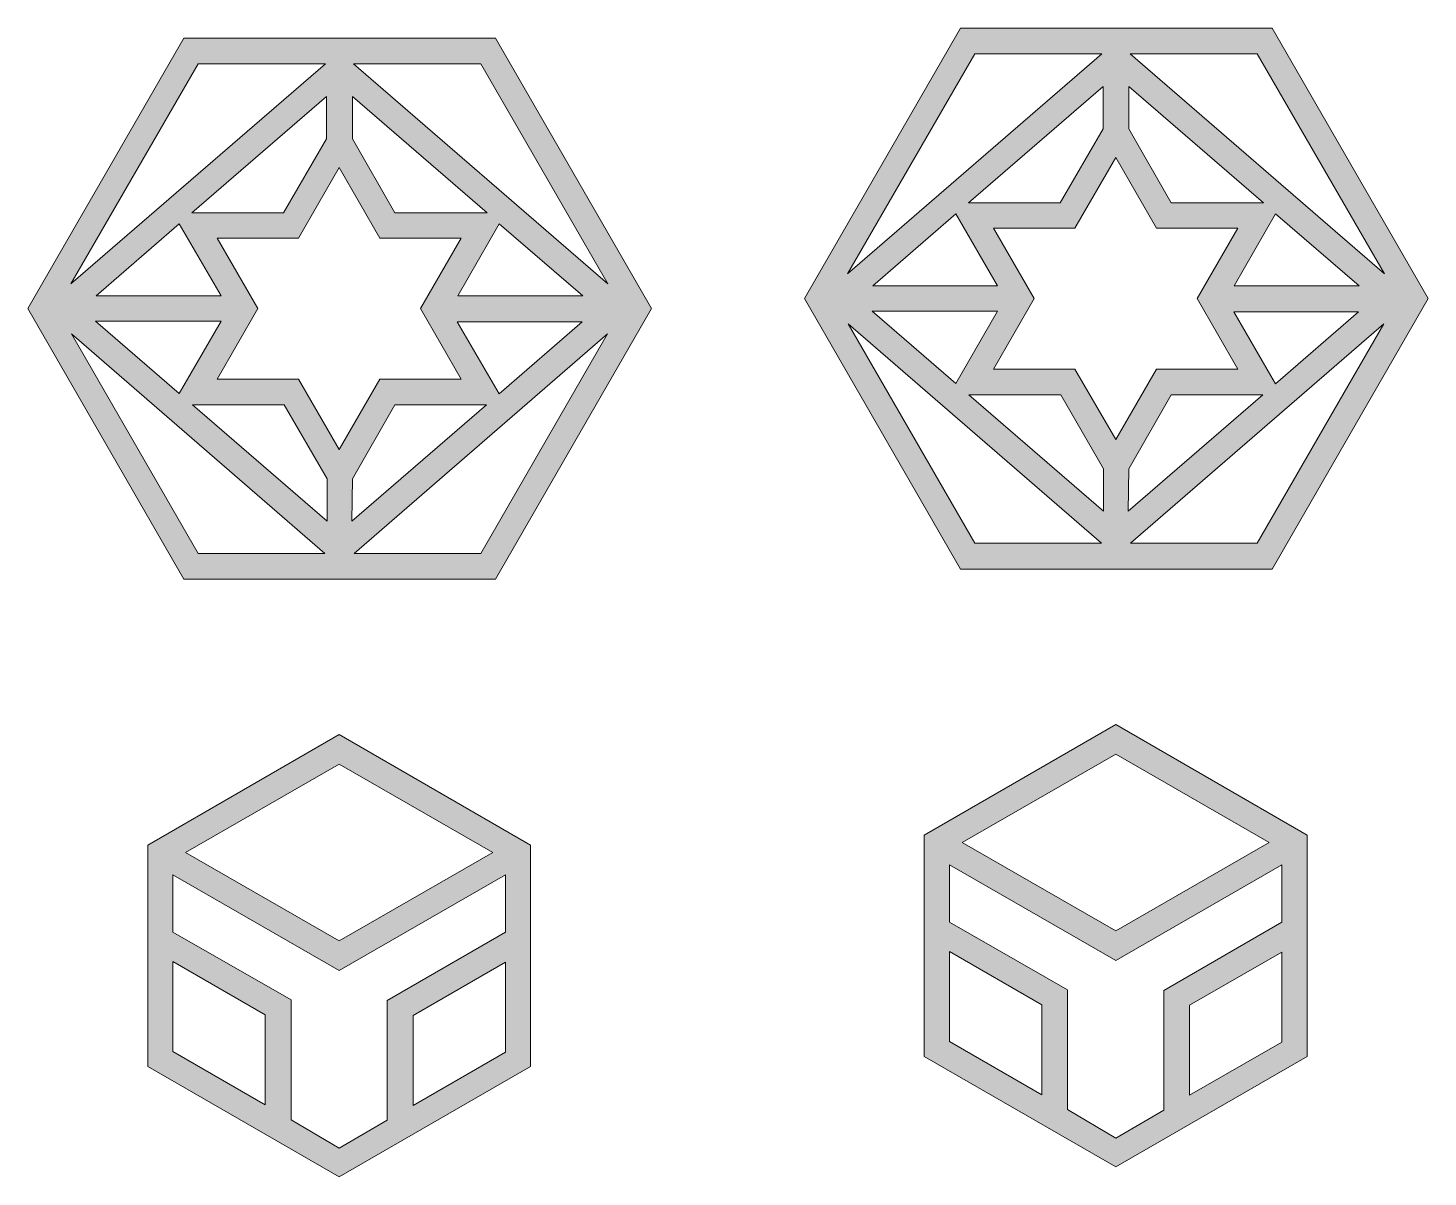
# Model space of a CAD drawing. Header units: millimetres. Extents: x -141 to 330, y -120 to 328.
# Drawn here: x -140.6 to -54.4, y 216.3 to 287 of the extents above; entities that cross this region are included whole.
import ezdxf

# ---------------------------------------------------------------- set-up
doc = ezdxf.new("R2010")
doc.units = ezdxf.units.MM
doc.header["$MEASUREMENT"] = 0
doc.layers.add('Layer 1', color=7, linetype='Continuous', lineweight=0)

msp = doc.modelspace()

# ---------------------------------------------------------------- hatches: boundary and pattern name
at = {"layer": 'Layer 1', "true_color": 0x231f20, "transparency": 33554687}
h = msp.add_hatch(color=250, dxfattribs=at)
h.dxf.hatch_style = 2
edge = h.paths.add_edge_path()
edge.add_spline(control_points=[(-64.911, 255.288), (-64.911, 255.288), (-72.707, 255.288), (-72.707, 255.288), (-72.707, 255.288), (-57.115, 268.799), (-57.115, 268.799), (-57.115, 268.799), (-64.911, 255.288), (-64.911, 255.288)], knot_values=[0, 0, 0, 0, 1, 1, 1, 2, 2, 2, 3, 3, 3, 3], degree=3, periodic=0)
edge = h.paths.add_edge_path()
edge.add_spline(control_points=[(-90.099, 268.799), (-90.099, 268.799), (-74.507, 255.288), (-74.507, 255.288), (-74.507, 255.288), (-82.303, 255.288), (-82.303, 255.288), (-82.303, 255.288), (-90.099, 268.799), (-90.099, 268.799)], knot_values=[0, 0, 0, 0, 1, 1, 1, 2, 2, 2, 3, 3, 3, 3], degree=3, periodic=0)
edge = h.paths.add_edge_path()
edge.add_spline(control_points=[(-82.303, 285.415), (-82.303, 285.415), (-74.471, 285.415), (-74.471, 285.415), (-74.471, 285.415), (-90.135, 271.868), (-90.135, 271.868), (-90.135, 271.868), (-82.303, 285.415), (-82.303, 285.415)], knot_values=[0, 0, 0, 0, 1, 1, 1, 2, 2, 2, 3, 3, 3, 3], degree=3, periodic=0)
edge = h.paths.add_edge_path()
edge.add_spline(control_points=[(-57.079, 271.868), (-57.079, 271.868), (-72.743, 285.415), (-72.743, 285.415), (-72.743, 285.415), (-64.911, 285.415), (-64.911, 285.415), (-64.911, 285.415), (-57.079, 271.868), (-57.079, 271.868)], knot_values=[0, 0, 0, 0, 1, 1, 1, 2, 2, 2, 3, 3, 3, 3], degree=3, periodic=0)
edge = h.paths.add_edge_path()
edge.add_spline(control_points=[(-63.782, 265.095), (-63.782, 265.095), (-64.064, 265.589), (-64.064, 265.589), (-64.064, 265.589), (-66.357, 269.54), (-66.357, 269.54), (-66.357, 269.54), (-58.667, 269.54), (-58.667, 269.54), (-58.667, 269.54), (-63.782, 265.095), (-63.782, 265.095)], knot_values=[0, 0, 0, 0, 1, 1, 1, 2, 2, 2, 3, 3, 3, 4, 4, 4, 4], degree=3, periodic=0)
edge = h.paths.add_edge_path()
edge.add_spline(control_points=[(-72.813, 259.874), (-72.813, 259.874), (-70.203, 264.425), (-70.203, 264.425), (-70.203, 264.425), (-64.558, 264.425), (-64.558, 264.425), (-64.558, 264.425), (-72.849, 257.263), (-72.849, 257.263), (-72.849, 257.263), (-72.813, 259.874), (-72.813, 259.874)], knot_values=[0, 0, 0, 0, 1, 1, 1, 2, 2, 2, 3, 3, 3, 4, 4, 4, 4], degree=3, periodic=0)
edge = h.paths.add_edge_path()
edge.add_spline(control_points=[(-77.011, 264.425), (-77.011, 264.425), (-74.366, 259.874), (-74.366, 259.874), (-74.366, 259.874), (-74.366, 257.263), (-74.366, 257.263), (-74.366, 257.263), (-82.656, 264.425), (-82.656, 264.425), (-82.656, 264.425), (-77.011, 264.425), (-77.011, 264.425)], knot_values=[0, 0, 0, 0, 1, 1, 1, 2, 2, 2, 3, 3, 3, 4, 4, 4, 4], degree=3, periodic=0)
edge = h.paths.add_edge_path()
edge.add_spline(control_points=[(-80.892, 269.575), (-80.892, 269.575), (-83.467, 265.13), (-83.467, 265.13), (-83.467, 265.13), (-88.618, 269.575), (-88.618, 269.575), (-88.618, 269.575), (-80.892, 269.575), (-80.892, 269.575)], knot_values=[0, 0, 0, 0, 1, 1, 1, 2, 2, 2, 3, 3, 3, 3], degree=3, periodic=0)
edge = h.paths.add_edge_path()
edge.add_spline(control_points=[(-83.467, 275.572), (-83.467, 275.572), (-80.892, 271.127), (-80.892, 271.127), (-80.892, 271.127), (-88.582, 271.127), (-88.582, 271.127), (-88.582, 271.127), (-83.467, 275.572), (-83.467, 275.572)], knot_values=[0, 0, 0, 0, 1, 1, 1, 2, 2, 2, 3, 3, 3, 3], degree=3, periodic=0)
edge = h.paths.add_edge_path()
edge.add_spline(control_points=[(-74.401, 280.793), (-74.401, 280.793), (-77.047, 276.243), (-77.047, 276.243), (-77.047, 276.243), (-82.691, 276.243), (-82.691, 276.243), (-82.691, 276.243), (-74.401, 283.404), (-74.401, 283.404), (-74.401, 283.404), (-74.401, 280.793), (-74.401, 280.793)], knot_values=[0, 0, 0, 0, 1, 1, 1, 2, 2, 2, 3, 3, 3, 4, 4, 4, 4], degree=3, periodic=0)
edge = h.paths.add_edge_path()
edge.add_spline(control_points=[(-70.203, 276.243), (-70.203, 276.243), (-72.813, 280.793), (-72.813, 280.793), (-72.813, 280.793), (-72.813, 283.404), (-72.813, 283.404), (-72.813, 283.404), (-64.523, 276.243), (-64.523, 276.243), (-64.523, 276.243), (-70.203, 276.243), (-70.203, 276.243)], knot_values=[0, 0, 0, 0, 1, 1, 1, 2, 2, 2, 3, 3, 3, 4, 4, 4, 4], degree=3, periodic=0)
edge = h.paths.add_edge_path()
edge.add_spline(control_points=[(-63.782, 275.572), (-63.782, 275.572), (-58.632, 271.127), (-58.632, 271.127), (-58.632, 271.127), (-66.322, 271.127), (-66.322, 271.127), (-66.322, 271.127), (-63.782, 275.572), (-63.782, 275.572)], knot_values=[0, 0, 0, 0, 1, 1, 1, 2, 2, 2, 3, 3, 3, 3], degree=3, periodic=0)
edge = h.paths.add_edge_path()
edge.add_spline(control_points=[(-73.625, 261.673), (-73.625, 261.673), (-76.129, 266.012), (-76.129, 266.012), (-76.129, 266.012), (-81.139, 266.012), (-81.139, 266.012), (-81.139, 266.012), (-78.634, 270.351), (-78.634, 270.351), (-78.634, 270.351), (-81.139, 274.69), (-81.139, 274.69), (-81.139, 274.69), (-76.129, 274.69), (-76.129, 274.69), (-76.129, 274.69), (-73.625, 279.03), (-73.625, 279.03), (-73.625, 279.03), (-71.12, 274.69), (-71.12, 274.69), (-71.12, 274.69), (-66.111, 274.69), (-66.111, 274.69), (-66.111, 274.69), (-68.615, 270.351), (-68.615, 270.351), (-68.615, 270.351), (-66.111, 266.012), (-66.111, 266.012), (-66.111, 266.012), (-71.12, 266.012), (-71.12, 266.012), (-71.12, 266.012), (-73.625, 261.673), (-73.625, 261.673)], knot_values=[0, 0, 0, 0, 1, 1, 1, 2, 2, 2, 3, 3, 3, 4, 4, 4, 5, 5, 5, 6, 6, 6, 7, 7, 7, 8, 8, 8, 9, 9, 9, 10, 10, 10, 11, 11, 11, 12, 12, 12, 12], degree=3, periodic=0)
edge = h.paths.add_edge_path()
edge.add_spline(control_points=[(-63.994, 287.002), (-63.994, 287.002), (-83.185, 287.002), (-83.185, 287.002), (-83.185, 287.002), (-92.781, 270.351), (-92.781, 270.351), (-92.781, 270.351), (-83.185, 253.7), (-83.185, 253.7), (-83.185, 253.7), (-63.994, 253.7), (-63.994, 253.7), (-63.994, 253.7), (-54.398, 270.351), (-54.398, 270.351), (-54.398, 270.351), (-63.994, 287.002), (-63.994, 287.002)], knot_values=[0, 0, 0, 0, 1, 1, 1, 2, 2, 2, 3, 3, 3, 4, 4, 4, 5, 5, 5, 6, 6, 6, 6], degree=3, periodic=0)
h = msp.add_hatch(color=250, dxfattribs=at)
h.dxf.hatch_style = 2
edge = h.paths.add_edge_path()
edge.add_spline(control_points=[(-112.712, 254.67), (-112.712, 254.67), (-120.509, 254.67), (-120.509, 254.67), (-120.509, 254.67), (-104.916, 268.182), (-104.916, 268.182), (-104.916, 268.182), (-112.712, 254.67), (-112.712, 254.67)], knot_values=[0, 0, 0, 0, 1, 1, 1, 2, 2, 2, 3, 3, 3, 3], degree=3, periodic=0)
edge = h.paths.add_edge_path()
edge.add_spline(control_points=[(-137.901, 268.182), (-137.901, 268.182), (-122.308, 254.67), (-122.308, 254.67), (-122.308, 254.67), (-130.104, 254.67), (-130.104, 254.67), (-130.104, 254.67), (-137.901, 268.182), (-137.901, 268.182)], knot_values=[0, 0, 0, 0, 1, 1, 1, 2, 2, 2, 3, 3, 3, 3], degree=3, periodic=0)
edge = h.paths.add_edge_path()
edge.add_spline(control_points=[(-130.104, 284.798), (-130.104, 284.798), (-122.273, 284.798), (-122.273, 284.798), (-122.273, 284.798), (-137.936, 271.251), (-137.936, 271.251), (-137.936, 271.251), (-130.104, 284.798), (-130.104, 284.798)], knot_values=[0, 0, 0, 0, 1, 1, 1, 2, 2, 2, 3, 3, 3, 3], degree=3, periodic=0)
edge = h.paths.add_edge_path()
edge.add_spline(control_points=[(-104.881, 271.251), (-104.881, 271.251), (-120.544, 284.798), (-120.544, 284.798), (-120.544, 284.798), (-112.712, 284.798), (-112.712, 284.798), (-112.712, 284.798), (-104.881, 271.251), (-104.881, 271.251)], knot_values=[0, 0, 0, 0, 1, 1, 1, 2, 2, 2, 3, 3, 3, 3], degree=3, periodic=0)
edge = h.paths.add_edge_path()
edge.add_spline(control_points=[(-111.584, 264.478), (-111.584, 264.478), (-111.866, 264.971), (-111.866, 264.971), (-111.866, 264.971), (-114.159, 268.923), (-114.159, 268.923), (-114.159, 268.923), (-106.468, 268.923), (-106.468, 268.923), (-106.468, 268.923), (-111.584, 264.478), (-111.584, 264.478)], knot_values=[0, 0, 0, 0, 1, 1, 1, 2, 2, 2, 3, 3, 3, 4, 4, 4, 4], degree=3, periodic=0)
edge = h.paths.add_edge_path()
edge.add_spline(control_points=[(-120.615, 259.256), (-120.615, 259.256), (-118.004, 263.807), (-118.004, 263.807), (-118.004, 263.807), (-112.36, 263.807), (-112.36, 263.807), (-112.36, 263.807), (-120.65, 256.646), (-120.65, 256.646), (-120.65, 256.646), (-120.615, 259.256), (-120.615, 259.256)], knot_values=[0, 0, 0, 0, 1, 1, 1, 2, 2, 2, 3, 3, 3, 4, 4, 4, 4], degree=3, periodic=0)
edge = h.paths.add_edge_path()
edge.add_spline(control_points=[(-124.813, 263.807), (-124.813, 263.807), (-122.167, 259.256), (-122.167, 259.256), (-122.167, 259.256), (-122.167, 256.646), (-122.167, 256.646), (-122.167, 256.646), (-130.457, 263.807), (-130.457, 263.807), (-130.457, 263.807), (-124.813, 263.807), (-124.813, 263.807)], knot_values=[0, 0, 0, 0, 1, 1, 1, 2, 2, 2, 3, 3, 3, 4, 4, 4, 4], degree=3, periodic=0)
edge = h.paths.add_edge_path()
edge.add_spline(control_points=[(-128.693, 268.958), (-128.693, 268.958), (-131.269, 264.513), (-131.269, 264.513), (-131.269, 264.513), (-136.419, 268.958), (-136.419, 268.958), (-136.419, 268.958), (-128.693, 268.958), (-128.693, 268.958)], knot_values=[0, 0, 0, 0, 1, 1, 1, 2, 2, 2, 3, 3, 3, 3], degree=3, periodic=0)
edge = h.paths.add_edge_path()
edge.add_spline(control_points=[(-131.269, 274.955), (-131.269, 274.955), (-128.693, 270.51), (-128.693, 270.51), (-128.693, 270.51), (-136.384, 270.51), (-136.384, 270.51), (-136.384, 270.51), (-131.269, 274.955), (-131.269, 274.955)], knot_values=[0, 0, 0, 0, 1, 1, 1, 2, 2, 2, 3, 3, 3, 3], degree=3, periodic=0)
edge = h.paths.add_edge_path()
edge.add_spline(control_points=[(-122.202, 280.176), (-122.202, 280.176), (-124.848, 275.625), (-124.848, 275.625), (-124.848, 275.625), (-130.492, 275.625), (-130.492, 275.625), (-130.492, 275.625), (-122.202, 282.787), (-122.202, 282.787), (-122.202, 282.787), (-122.202, 280.176), (-122.202, 280.176)], knot_values=[0, 0, 0, 0, 1, 1, 1, 2, 2, 2, 3, 3, 3, 4, 4, 4, 4], degree=3, periodic=0)
edge = h.paths.add_edge_path()
edge.add_spline(control_points=[(-118.004, 275.625), (-118.004, 275.625), (-120.615, 280.176), (-120.615, 280.176), (-120.615, 280.176), (-120.615, 282.787), (-120.615, 282.787), (-120.615, 282.787), (-112.324, 275.625), (-112.324, 275.625), (-112.324, 275.625), (-118.004, 275.625), (-118.004, 275.625)], knot_values=[0, 0, 0, 0, 1, 1, 1, 2, 2, 2, 3, 3, 3, 4, 4, 4, 4], degree=3, periodic=0)
edge = h.paths.add_edge_path()
edge.add_spline(control_points=[(-111.584, 274.955), (-111.584, 274.955), (-106.433, 270.51), (-106.433, 270.51), (-106.433, 270.51), (-114.124, 270.51), (-114.124, 270.51), (-114.124, 270.51), (-111.584, 274.955), (-111.584, 274.955)], knot_values=[0, 0, 0, 0, 1, 1, 1, 2, 2, 2, 3, 3, 3, 3], degree=3, periodic=0)
edge = h.paths.add_edge_path()
edge.add_spline(control_points=[(-121.426, 261.056), (-121.426, 261.056), (-123.931, 265.395), (-123.931, 265.395), (-123.931, 265.395), (-128.94, 265.395), (-128.94, 265.395), (-128.94, 265.395), (-126.436, 269.734), (-126.436, 269.734), (-126.436, 269.734), (-128.94, 274.073), (-128.94, 274.073), (-128.94, 274.073), (-123.931, 274.073), (-123.931, 274.073), (-123.931, 274.073), (-121.426, 278.412), (-121.426, 278.412), (-121.426, 278.412), (-118.921, 274.073), (-118.921, 274.073), (-118.921, 274.073), (-113.912, 274.073), (-113.912, 274.073), (-113.912, 274.073), (-116.417, 269.734), (-116.417, 269.734), (-116.417, 269.734), (-113.912, 265.395), (-113.912, 265.395), (-113.912, 265.395), (-118.921, 265.395), (-118.921, 265.395), (-118.921, 265.395), (-121.426, 261.056), (-121.426, 261.056)], knot_values=[0, 0, 0, 0, 1, 1, 1, 2, 2, 2, 3, 3, 3, 4, 4, 4, 5, 5, 5, 6, 6, 6, 7, 7, 7, 8, 8, 8, 9, 9, 9, 10, 10, 10, 11, 11, 11, 12, 12, 12, 12], degree=3, periodic=0)
edge = h.paths.add_edge_path()
edge.add_spline(control_points=[(-111.795, 286.385), (-111.795, 286.385), (-130.986, 286.385), (-130.986, 286.385), (-130.986, 286.385), (-140.582, 269.734), (-140.582, 269.734), (-140.582, 269.734), (-130.986, 253.083), (-130.986, 253.083), (-130.986, 253.083), (-111.795, 253.083), (-111.795, 253.083), (-111.795, 253.083), (-102.2, 269.734), (-102.2, 269.734), (-102.2, 269.734), (-111.795, 286.385), (-111.795, 286.385)], knot_values=[0, 0, 0, 0, 1, 1, 1, 2, 2, 2, 3, 3, 3, 4, 4, 4, 5, 5, 5, 6, 6, 6, 6], degree=3, periodic=0)
h = msp.add_hatch(color=250, dxfattribs=at)
h.dxf.hatch_style = 2
edge = h.paths.add_edge_path()
edge.add_spline(control_points=[(-69.074, 221.315), (-69.074, 221.315), (-69.074, 226.854), (-69.074, 226.854), (-69.074, 226.854), (-63.394, 230.135), (-63.394, 230.135), (-63.394, 230.135), (-63.394, 224.596), (-63.394, 224.596), (-63.394, 224.596), (-69.074, 221.315), (-69.074, 221.315)], knot_values=[0, 0, 0, 0, 1, 1, 1, 2, 2, 2, 3, 3, 3, 4, 4, 4, 4], degree=3, periodic=0)
edge = h.paths.add_edge_path()
edge.add_spline(control_points=[(-76.588, 220.433), (-76.588, 220.433), (-76.588, 227.806), (-76.588, 227.806), (-76.588, 227.806), (-83.855, 231.969), (-83.855, 231.969), (-83.855, 231.969), (-83.855, 235.497), (-83.855, 235.497), (-83.855, 235.497), (-73.625, 229.605), (-73.625, 229.605), (-73.625, 229.605), (-63.394, 235.497), (-63.394, 235.497), (-63.394, 235.497), (-63.394, 231.969), (-63.394, 231.969), (-63.394, 231.969), (-70.661, 227.771), (-70.661, 227.771), (-70.661, 227.771), (-70.661, 220.398), (-70.661, 220.398), (-70.661, 220.398), (-73.625, 218.669), (-73.625, 218.669), (-73.625, 218.669), (-76.588, 220.433), (-76.588, 220.433)], knot_values=[0, 0, 0, 0, 1, 1, 1, 2, 2, 2, 3, 3, 3, 4, 4, 4, 5, 5, 5, 6, 6, 6, 7, 7, 7, 8, 8, 8, 9, 9, 9, 10, 10, 10, 10], degree=3, periodic=0)
edge = h.paths.add_edge_path()
edge.add_spline(control_points=[(-83.855, 230.17), (-83.855, 230.17), (-78.176, 226.889), (-78.176, 226.889), (-78.176, 226.889), (-78.176, 221.35), (-78.176, 221.35), (-78.176, 221.35), (-83.855, 224.631), (-83.855, 224.631), (-83.855, 224.631), (-83.855, 230.17), (-83.855, 230.17)], knot_values=[0, 0, 0, 0, 1, 1, 1, 2, 2, 2, 3, 3, 3, 4, 4, 4, 4], degree=3, periodic=0)
edge = h.paths.add_edge_path()
edge.add_spline(control_points=[(-64.17, 236.873), (-64.17, 236.873), (-73.625, 231.44), (-73.625, 231.44), (-73.625, 231.44), (-83.079, 236.873), (-83.079, 236.873), (-83.079, 236.873), (-73.625, 242.305), (-73.625, 242.305), (-73.625, 242.305), (-64.17, 236.873), (-64.17, 236.873)], knot_values=[0, 0, 0, 0, 1, 1, 1, 2, 2, 2, 3, 3, 3, 4, 4, 4, 4], degree=3, periodic=0)
edge = h.paths.add_edge_path()
edge.add_spline(control_points=[(-73.625, 244.14), (-73.625, 244.14), (-85.407, 237.331), (-85.407, 237.331), (-85.407, 237.331), (-85.407, 223.714), (-85.407, 223.714), (-85.407, 223.714), (-73.625, 216.905), (-73.625, 216.905), (-73.625, 216.905), (-61.842, 223.714), (-61.842, 223.714), (-61.842, 223.714), (-61.842, 237.331), (-61.842, 237.331), (-61.842, 237.331), (-73.625, 244.14), (-73.625, 244.14)], knot_values=[0, 0, 0, 0, 1, 1, 1, 2, 2, 2, 3, 3, 3, 4, 4, 4, 5, 5, 5, 6, 6, 6, 6], degree=3, periodic=0)
h = msp.add_hatch(color=250, dxfattribs=at)
h.dxf.hatch_style = 2
edge = h.paths.add_edge_path()
edge.add_spline(control_points=[(-116.875, 220.698), (-116.875, 220.698), (-116.875, 226.236), (-116.875, 226.236), (-116.875, 226.236), (-111.196, 229.517), (-111.196, 229.517), (-111.196, 229.517), (-111.196, 223.979), (-111.196, 223.979), (-111.196, 223.979), (-116.875, 220.698), (-116.875, 220.698)], knot_values=[0, 0, 0, 0, 1, 1, 1, 2, 2, 2, 3, 3, 3, 4, 4, 4, 4], degree=3, periodic=0)
edge = h.paths.add_edge_path()
edge.add_spline(control_points=[(-124.389, 219.816), (-124.389, 219.816), (-124.389, 227.189), (-124.389, 227.189), (-124.389, 227.189), (-131.657, 231.352), (-131.657, 231.352), (-131.657, 231.352), (-131.657, 234.879), (-131.657, 234.879), (-131.657, 234.879), (-121.426, 228.988), (-121.426, 228.988), (-121.426, 228.988), (-111.196, 234.879), (-111.196, 234.879), (-111.196, 234.879), (-111.196, 231.352), (-111.196, 231.352), (-111.196, 231.352), (-118.463, 227.154), (-118.463, 227.154), (-118.463, 227.154), (-118.463, 219.781), (-118.463, 219.781), (-118.463, 219.781), (-121.426, 218.052), (-121.426, 218.052), (-121.426, 218.052), (-124.389, 219.816), (-124.389, 219.816)], knot_values=[0, 0, 0, 0, 1, 1, 1, 2, 2, 2, 3, 3, 3, 4, 4, 4, 5, 5, 5, 6, 6, 6, 7, 7, 7, 8, 8, 8, 9, 9, 9, 10, 10, 10, 10], degree=3, periodic=0)
edge = h.paths.add_edge_path()
edge.add_spline(control_points=[(-131.657, 229.552), (-131.657, 229.552), (-125.977, 226.272), (-125.977, 226.272), (-125.977, 226.272), (-125.977, 220.733), (-125.977, 220.733), (-125.977, 220.733), (-131.657, 224.014), (-131.657, 224.014), (-131.657, 224.014), (-131.657, 229.552), (-131.657, 229.552)], knot_values=[0, 0, 0, 0, 1, 1, 1, 2, 2, 2, 3, 3, 3, 4, 4, 4, 4], degree=3, periodic=0)
edge = h.paths.add_edge_path()
edge.add_spline(control_points=[(-111.972, 236.255), (-111.972, 236.255), (-121.426, 230.822), (-121.426, 230.822), (-121.426, 230.822), (-130.881, 236.255), (-130.881, 236.255), (-130.881, 236.255), (-121.426, 241.688), (-121.426, 241.688), (-121.426, 241.688), (-111.972, 236.255), (-111.972, 236.255)], knot_values=[0, 0, 0, 0, 1, 1, 1, 2, 2, 2, 3, 3, 3, 4, 4, 4, 4], degree=3, periodic=0)
edge = h.paths.add_edge_path()
edge.add_spline(control_points=[(-121.426, 243.522), (-121.426, 243.522), (-133.209, 236.714), (-133.209, 236.714), (-133.209, 236.714), (-133.209, 223.097), (-133.209, 223.097), (-133.209, 223.097), (-121.426, 216.288), (-121.426, 216.288), (-121.426, 216.288), (-109.643, 223.097), (-109.643, 223.097), (-109.643, 223.097), (-109.643, 236.714), (-109.643, 236.714), (-109.643, 236.714), (-121.426, 243.522), (-121.426, 243.522)], knot_values=[0, 0, 0, 0, 1, 1, 1, 2, 2, 2, 3, 3, 3, 4, 4, 4, 5, 5, 5, 6, 6, 6, 6], degree=3, periodic=0)

# ---------------------------------------------------------------- linework, layer by layer
at = {"layer": 'Layer 1'}
for points, knots in [([(-63.994, 287.002), (-63.994, 287.002), (-83.185, 287.002), (-83.185, 287.002), (-83.185, 287.002), (-92.781, 270.351), (-92.781, 270.351), (-92.781, 270.351), (-83.185, 253.7), (-83.185, 253.7), (-83.185, 253.7), (-63.994, 253.7), (-63.994, 253.7), (-63.994, 253.7), (-54.398, 270.351), (-54.398, 270.351), (-54.398, 270.351), (-63.994, 287.002), (-63.994, 287.002)], [0, 0, 0, 0, 1, 1, 1, 2, 2, 2, 3, 3, 3, 4, 4, 4, 5, 5, 5, 6, 6, 6, 6]), ([(-111.795, 286.385), (-111.795, 286.385), (-130.986, 286.385), (-130.986, 286.385), (-130.986, 286.385), (-140.582, 269.734), (-140.582, 269.734), (-140.582, 269.734), (-130.986, 253.083), (-130.986, 253.083), (-130.986, 253.083), (-111.795, 253.083), (-111.795, 253.083), (-111.795, 253.083), (-102.2, 269.734), (-102.2, 269.734), (-102.2, 269.734), (-111.795, 286.385), (-111.795, 286.385)], [0, 0, 0, 0, 1, 1, 1, 2, 2, 2, 3, 3, 3, 4, 4, 4, 5, 5, 5, 6, 6, 6, 6]), ([(-82.303, 285.415), (-82.303, 285.415), (-74.471, 285.415), (-74.471, 285.415), (-74.471, 285.415), (-90.135, 271.868), (-90.135, 271.868), (-90.135, 271.868), (-82.303, 285.415), (-82.303, 285.415)], [0, 0, 0, 0, 1, 1, 1, 2, 2, 2, 3, 3, 3, 3]), ([(-57.079, 271.868), (-57.079, 271.868), (-72.743, 285.415), (-72.743, 285.415), (-72.743, 285.415), (-64.911, 285.415), (-64.911, 285.415), (-64.911, 285.415), (-57.079, 271.868), (-57.079, 271.868)], [0, 0, 0, 0, 1, 1, 1, 2, 2, 2, 3, 3, 3, 3]), ([(-130.104, 284.798), (-130.104, 284.798), (-122.273, 284.798), (-122.273, 284.798), (-122.273, 284.798), (-137.936, 271.251), (-137.936, 271.251), (-137.936, 271.251), (-130.104, 284.798), (-130.104, 284.798)], [0, 0, 0, 0, 1, 1, 1, 2, 2, 2, 3, 3, 3, 3]), ([(-104.881, 271.251), (-104.881, 271.251), (-120.544, 284.798), (-120.544, 284.798), (-120.544, 284.798), (-112.712, 284.798), (-112.712, 284.798), (-112.712, 284.798), (-104.881, 271.251), (-104.881, 271.251)], [0, 0, 0, 0, 1, 1, 1, 2, 2, 2, 3, 3, 3, 3]), ([(-122.202, 280.176), (-122.202, 280.176), (-124.848, 275.625), (-124.848, 275.625), (-124.848, 275.625), (-130.492, 275.625), (-130.492, 275.625), (-130.492, 275.625), (-122.202, 282.787), (-122.202, 282.787), (-122.202, 282.787), (-122.202, 280.176), (-122.202, 280.176)], [0, 0, 0, 0, 1, 1, 1, 2, 2, 2, 3, 3, 3, 4, 4, 4, 4]), ([(-118.004, 275.625), (-118.004, 275.625), (-120.615, 280.176), (-120.615, 280.176), (-120.615, 280.176), (-120.615, 282.787), (-120.615, 282.787), (-120.615, 282.787), (-112.324, 275.625), (-112.324, 275.625), (-112.324, 275.625), (-118.004, 275.625), (-118.004, 275.625)], [0, 0, 0, 0, 1, 1, 1, 2, 2, 2, 3, 3, 3, 4, 4, 4, 4]), ([(-74.401, 280.793), (-74.401, 280.793), (-77.047, 276.243), (-77.047, 276.243), (-77.047, 276.243), (-82.691, 276.243), (-82.691, 276.243), (-82.691, 276.243), (-74.401, 283.404), (-74.401, 283.404), (-74.401, 283.404), (-74.401, 280.793), (-74.401, 280.793)], [0, 0, 0, 0, 1, 1, 1, 2, 2, 2, 3, 3, 3, 4, 4, 4, 4]), ([(-70.203, 276.243), (-70.203, 276.243), (-72.813, 280.793), (-72.813, 280.793), (-72.813, 280.793), (-72.813, 283.404), (-72.813, 283.404), (-72.813, 283.404), (-64.523, 276.243), (-64.523, 276.243), (-64.523, 276.243), (-70.203, 276.243), (-70.203, 276.243)], [0, 0, 0, 0, 1, 1, 1, 2, 2, 2, 3, 3, 3, 4, 4, 4, 4]), ([(-121.426, 261.056), (-121.426, 261.056), (-123.931, 265.395), (-123.931, 265.395), (-123.931, 265.395), (-128.94, 265.395), (-128.94, 265.395), (-128.94, 265.395), (-126.436, 269.734), (-126.436, 269.734), (-126.436, 269.734), (-128.94, 274.073), (-128.94, 274.073), (-128.94, 274.073), (-123.931, 274.073), (-123.931, 274.073), (-123.931, 274.073), (-121.426, 278.412), (-121.426, 278.412), (-121.426, 278.412), (-118.921, 274.073), (-118.921, 274.073), (-118.921, 274.073), (-113.912, 274.073), (-113.912, 274.073), (-113.912, 274.073), (-116.417, 269.734), (-116.417, 269.734), (-116.417, 269.734), (-113.912, 265.395), (-113.912, 265.395), (-113.912, 265.395), (-118.921, 265.395), (-118.921, 265.395), (-118.921, 265.395), (-121.426, 261.056), (-121.426, 261.056)], [0, 0, 0, 0, 1, 1, 1, 2, 2, 2, 3, 3, 3, 4, 4, 4, 5, 5, 5, 6, 6, 6, 7, 7, 7, 8, 8, 8, 9, 9, 9, 10, 10, 10, 11, 11, 11, 12, 12, 12, 12]), ([(-73.625, 261.673), (-73.625, 261.673), (-76.129, 266.012), (-76.129, 266.012), (-76.129, 266.012), (-81.139, 266.012), (-81.139, 266.012), (-81.139, 266.012), (-78.634, 270.351), (-78.634, 270.351), (-78.634, 270.351), (-81.139, 274.69), (-81.139, 274.69), (-81.139, 274.69), (-76.129, 274.69), (-76.129, 274.69), (-76.129, 274.69), (-73.625, 279.03), (-73.625, 279.03), (-73.625, 279.03), (-71.12, 274.69), (-71.12, 274.69), (-71.12, 274.69), (-66.111, 274.69), (-66.111, 274.69), (-66.111, 274.69), (-68.615, 270.351), (-68.615, 270.351), (-68.615, 270.351), (-66.111, 266.012), (-66.111, 266.012), (-66.111, 266.012), (-71.12, 266.012), (-71.12, 266.012), (-71.12, 266.012), (-73.625, 261.673), (-73.625, 261.673)], [0, 0, 0, 0, 1, 1, 1, 2, 2, 2, 3, 3, 3, 4, 4, 4, 5, 5, 5, 6, 6, 6, 7, 7, 7, 8, 8, 8, 9, 9, 9, 10, 10, 10, 11, 11, 11, 12, 12, 12, 12]), ([(-131.269, 274.955), (-131.269, 274.955), (-128.693, 270.51), (-128.693, 270.51), (-128.693, 270.51), (-136.384, 270.51), (-136.384, 270.51), (-136.384, 270.51), (-131.269, 274.955), (-131.269, 274.955)], [0, 0, 0, 0, 1, 1, 1, 2, 2, 2, 3, 3, 3, 3]), ([(-111.584, 274.955), (-111.584, 274.955), (-106.433, 270.51), (-106.433, 270.51), (-106.433, 270.51), (-114.124, 270.51), (-114.124, 270.51), (-114.124, 270.51), (-111.584, 274.955), (-111.584, 274.955)], [0, 0, 0, 0, 1, 1, 1, 2, 2, 2, 3, 3, 3, 3]), ([(-83.467, 275.572), (-83.467, 275.572), (-80.892, 271.127), (-80.892, 271.127), (-80.892, 271.127), (-88.582, 271.127), (-88.582, 271.127), (-88.582, 271.127), (-83.467, 275.572), (-83.467, 275.572)], [0, 0, 0, 0, 1, 1, 1, 2, 2, 2, 3, 3, 3, 3]), ([(-63.782, 275.572), (-63.782, 275.572), (-58.632, 271.127), (-58.632, 271.127), (-58.632, 271.127), (-66.322, 271.127), (-66.322, 271.127), (-66.322, 271.127), (-63.782, 275.572), (-63.782, 275.572)], [0, 0, 0, 0, 1, 1, 1, 2, 2, 2, 3, 3, 3, 3]), ([(-128.693, 268.958), (-128.693, 268.958), (-131.269, 264.513), (-131.269, 264.513), (-131.269, 264.513), (-136.419, 268.958), (-136.419, 268.958), (-136.419, 268.958), (-128.693, 268.958), (-128.693, 268.958)], [0, 0, 0, 0, 1, 1, 1, 2, 2, 2, 3, 3, 3, 3]), ([(-111.584, 264.478), (-111.584, 264.478), (-111.866, 264.971), (-111.866, 264.971), (-111.866, 264.971), (-114.159, 268.923), (-114.159, 268.923), (-114.159, 268.923), (-106.468, 268.923), (-106.468, 268.923), (-106.468, 268.923), (-111.584, 264.478), (-111.584, 264.478)], [0, 0, 0, 0, 1, 1, 1, 2, 2, 2, 3, 3, 3, 4, 4, 4, 4]), ([(-80.892, 269.575), (-80.892, 269.575), (-83.467, 265.13), (-83.467, 265.13), (-83.467, 265.13), (-88.618, 269.575), (-88.618, 269.575), (-88.618, 269.575), (-80.892, 269.575), (-80.892, 269.575)], [0, 0, 0, 0, 1, 1, 1, 2, 2, 2, 3, 3, 3, 3]), ([(-63.782, 265.095), (-63.782, 265.095), (-64.064, 265.589), (-64.064, 265.589), (-64.064, 265.589), (-66.357, 269.54), (-66.357, 269.54), (-66.357, 269.54), (-58.667, 269.54), (-58.667, 269.54), (-58.667, 269.54), (-63.782, 265.095), (-63.782, 265.095)], [0, 0, 0, 0, 1, 1, 1, 2, 2, 2, 3, 3, 3, 4, 4, 4, 4]), ([(-137.901, 268.182), (-137.901, 268.182), (-122.308, 254.67), (-122.308, 254.67), (-122.308, 254.67), (-130.104, 254.67), (-130.104, 254.67), (-130.104, 254.67), (-137.901, 268.182), (-137.901, 268.182)], [0, 0, 0, 0, 1, 1, 1, 2, 2, 2, 3, 3, 3, 3]), ([(-112.712, 254.67), (-112.712, 254.67), (-120.509, 254.67), (-120.509, 254.67), (-120.509, 254.67), (-104.916, 268.182), (-104.916, 268.182), (-104.916, 268.182), (-112.712, 254.67), (-112.712, 254.67)], [0, 0, 0, 0, 1, 1, 1, 2, 2, 2, 3, 3, 3, 3]), ([(-90.099, 268.799), (-90.099, 268.799), (-74.507, 255.288), (-74.507, 255.288), (-74.507, 255.288), (-82.303, 255.288), (-82.303, 255.288), (-82.303, 255.288), (-90.099, 268.799), (-90.099, 268.799)], [0, 0, 0, 0, 1, 1, 1, 2, 2, 2, 3, 3, 3, 3]), ([(-64.911, 255.288), (-64.911, 255.288), (-72.707, 255.288), (-72.707, 255.288), (-72.707, 255.288), (-57.115, 268.799), (-57.115, 268.799), (-57.115, 268.799), (-64.911, 255.288), (-64.911, 255.288)], [0, 0, 0, 0, 1, 1, 1, 2, 2, 2, 3, 3, 3, 3]), ([(-124.813, 263.807), (-124.813, 263.807), (-122.167, 259.256), (-122.167, 259.256), (-122.167, 259.256), (-122.167, 256.646), (-122.167, 256.646), (-122.167, 256.646), (-130.457, 263.807), (-130.457, 263.807), (-130.457, 263.807), (-124.813, 263.807), (-124.813, 263.807)], [0, 0, 0, 0, 1, 1, 1, 2, 2, 2, 3, 3, 3, 4, 4, 4, 4]), ([(-120.615, 259.256), (-120.615, 259.256), (-118.004, 263.807), (-118.004, 263.807), (-118.004, 263.807), (-112.36, 263.807), (-112.36, 263.807), (-112.36, 263.807), (-120.65, 256.646), (-120.65, 256.646), (-120.65, 256.646), (-120.615, 259.256), (-120.615, 259.256)], [0, 0, 0, 0, 1, 1, 1, 2, 2, 2, 3, 3, 3, 4, 4, 4, 4]), ([(-77.011, 264.425), (-77.011, 264.425), (-74.366, 259.874), (-74.366, 259.874), (-74.366, 259.874), (-74.366, 257.263), (-74.366, 257.263), (-74.366, 257.263), (-82.656, 264.425), (-82.656, 264.425), (-82.656, 264.425), (-77.011, 264.425), (-77.011, 264.425)], [0, 0, 0, 0, 1, 1, 1, 2, 2, 2, 3, 3, 3, 4, 4, 4, 4]), ([(-72.813, 259.874), (-72.813, 259.874), (-70.203, 264.425), (-70.203, 264.425), (-70.203, 264.425), (-64.558, 264.425), (-64.558, 264.425), (-64.558, 264.425), (-72.849, 257.263), (-72.849, 257.263), (-72.849, 257.263), (-72.813, 259.874), (-72.813, 259.874)], [0, 0, 0, 0, 1, 1, 1, 2, 2, 2, 3, 3, 3, 4, 4, 4, 4]), ([(-73.625, 244.14), (-73.625, 244.14), (-85.407, 237.331), (-85.407, 237.331), (-85.407, 237.331), (-85.407, 223.714), (-85.407, 223.714), (-85.407, 223.714), (-73.625, 216.905), (-73.625, 216.905), (-73.625, 216.905), (-61.842, 223.714), (-61.842, 223.714), (-61.842, 223.714), (-61.842, 237.331), (-61.842, 237.331), (-61.842, 237.331), (-73.625, 244.14), (-73.625, 244.14)], [0, 0, 0, 0, 1, 1, 1, 2, 2, 2, 3, 3, 3, 4, 4, 4, 5, 5, 5, 6, 6, 6, 6]), ([(-121.426, 243.522), (-121.426, 243.522), (-133.209, 236.714), (-133.209, 236.714), (-133.209, 236.714), (-133.209, 223.097), (-133.209, 223.097), (-133.209, 223.097), (-121.426, 216.288), (-121.426, 216.288), (-121.426, 216.288), (-109.643, 223.097), (-109.643, 223.097), (-109.643, 223.097), (-109.643, 236.714), (-109.643, 236.714), (-109.643, 236.714), (-121.426, 243.522), (-121.426, 243.522)], [0, 0, 0, 0, 1, 1, 1, 2, 2, 2, 3, 3, 3, 4, 4, 4, 5, 5, 5, 6, 6, 6, 6]), ([(-64.17, 236.873), (-64.17, 236.873), (-73.625, 231.44), (-73.625, 231.44), (-73.625, 231.44), (-83.079, 236.873), (-83.079, 236.873), (-83.079, 236.873), (-73.625, 242.305), (-73.625, 242.305), (-73.625, 242.305), (-64.17, 236.873), (-64.17, 236.873)], [0, 0, 0, 0, 1, 1, 1, 2, 2, 2, 3, 3, 3, 4, 4, 4, 4]), ([(-111.972, 236.255), (-111.972, 236.255), (-121.426, 230.822), (-121.426, 230.822), (-121.426, 230.822), (-130.881, 236.255), (-130.881, 236.255), (-130.881, 236.255), (-121.426, 241.688), (-121.426, 241.688), (-121.426, 241.688), (-111.972, 236.255), (-111.972, 236.255)], [0, 0, 0, 0, 1, 1, 1, 2, 2, 2, 3, 3, 3, 4, 4, 4, 4]), ([(-76.588, 220.433), (-76.588, 220.433), (-76.588, 227.806), (-76.588, 227.806), (-76.588, 227.806), (-83.855, 231.969), (-83.855, 231.969), (-83.855, 231.969), (-83.855, 235.497), (-83.855, 235.497), (-83.855, 235.497), (-73.625, 229.605), (-73.625, 229.605), (-73.625, 229.605), (-63.394, 235.497), (-63.394, 235.497), (-63.394, 235.497), (-63.394, 231.969), (-63.394, 231.969), (-63.394, 231.969), (-70.661, 227.771), (-70.661, 227.771), (-70.661, 227.771), (-70.661, 220.398), (-70.661, 220.398), (-70.661, 220.398), (-73.625, 218.669), (-73.625, 218.669), (-73.625, 218.669), (-76.588, 220.433), (-76.588, 220.433)], [0, 0, 0, 0, 1, 1, 1, 2, 2, 2, 3, 3, 3, 4, 4, 4, 5, 5, 5, 6, 6, 6, 7, 7, 7, 8, 8, 8, 9, 9, 9, 10, 10, 10, 10]), ([(-124.389, 219.816), (-124.389, 219.816), (-124.389, 227.189), (-124.389, 227.189), (-124.389, 227.189), (-131.657, 231.352), (-131.657, 231.352), (-131.657, 231.352), (-131.657, 234.879), (-131.657, 234.879), (-131.657, 234.879), (-121.426, 228.988), (-121.426, 228.988), (-121.426, 228.988), (-111.196, 234.879), (-111.196, 234.879), (-111.196, 234.879), (-111.196, 231.352), (-111.196, 231.352), (-111.196, 231.352), (-118.463, 227.154), (-118.463, 227.154), (-118.463, 227.154), (-118.463, 219.781), (-118.463, 219.781), (-118.463, 219.781), (-121.426, 218.052), (-121.426, 218.052), (-121.426, 218.052), (-124.389, 219.816), (-124.389, 219.816)], [0, 0, 0, 0, 1, 1, 1, 2, 2, 2, 3, 3, 3, 4, 4, 4, 5, 5, 5, 6, 6, 6, 7, 7, 7, 8, 8, 8, 9, 9, 9, 10, 10, 10, 10]), ([(-83.855, 230.17), (-83.855, 230.17), (-78.176, 226.889), (-78.176, 226.889), (-78.176, 226.889), (-78.176, 221.35), (-78.176, 221.35), (-78.176, 221.35), (-83.855, 224.631), (-83.855, 224.631), (-83.855, 224.631), (-83.855, 230.17), (-83.855, 230.17)], [0, 0, 0, 0, 1, 1, 1, 2, 2, 2, 3, 3, 3, 4, 4, 4, 4]), ([(-69.074, 221.315), (-69.074, 221.315), (-69.074, 226.854), (-69.074, 226.854), (-69.074, 226.854), (-63.394, 230.135), (-63.394, 230.135), (-63.394, 230.135), (-63.394, 224.596), (-63.394, 224.596), (-63.394, 224.596), (-69.074, 221.315), (-69.074, 221.315)], [0, 0, 0, 0, 1, 1, 1, 2, 2, 2, 3, 3, 3, 4, 4, 4, 4]), ([(-131.657, 229.552), (-131.657, 229.552), (-125.977, 226.272), (-125.977, 226.272), (-125.977, 226.272), (-125.977, 220.733), (-125.977, 220.733), (-125.977, 220.733), (-131.657, 224.014), (-131.657, 224.014), (-131.657, 224.014), (-131.657, 229.552), (-131.657, 229.552)], [0, 0, 0, 0, 1, 1, 1, 2, 2, 2, 3, 3, 3, 4, 4, 4, 4]), ([(-116.875, 220.698), (-116.875, 220.698), (-116.875, 226.236), (-116.875, 226.236), (-116.875, 226.236), (-111.196, 229.517), (-111.196, 229.517), (-111.196, 229.517), (-111.196, 223.979), (-111.196, 223.979), (-111.196, 223.979), (-116.875, 220.698), (-116.875, 220.698)], [0, 0, 0, 0, 1, 1, 1, 2, 2, 2, 3, 3, 3, 4, 4, 4, 4])]:
    msp.add_open_spline(points, degree=3, knots=knots, dxfattribs=at)

doc.saveas('drawing.dxf')
